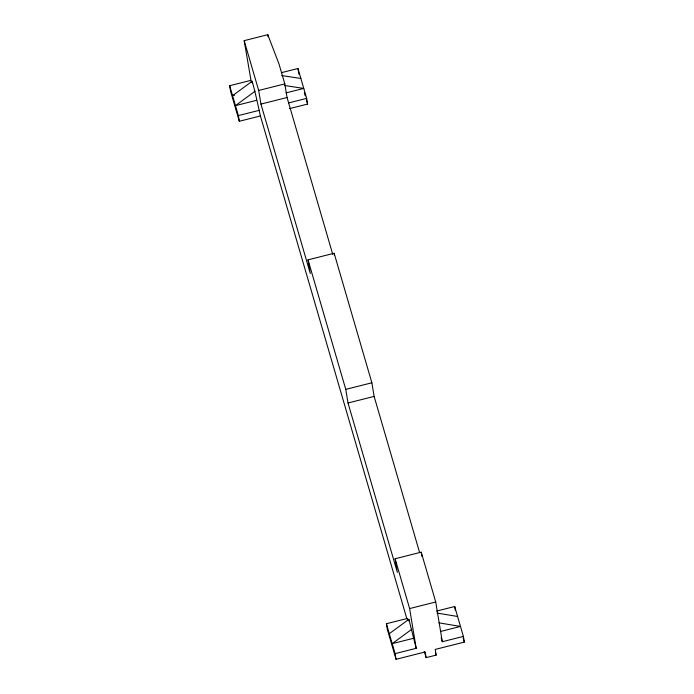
<?xml version="1.0" encoding="UTF-8"?>
<svg xmlns="http://www.w3.org/2000/svg" width="694" height="694" viewBox="0 0 694 694"><rect width="100%" height="100%" fill="white"/><g stroke="black" fill="none" stroke-linecap="round" stroke-linejoin="round"><path stroke-width="1.04" d="M406.918 618.927L260.406 115.959C257.812 104.36 255.418 92.718 252.156 81.267L232.568 95.668L234.581 95.165M255.054 91.235L235.474 105.635L256.563 100.318M389.299 633.691L408.887 619.3L416.192 648.309L395.103 653.627L396.048 659.3L425.17 651.961L426.107 657.634L436.153 655.11L435.207 649.428L464.329 642.089L463.392 636.407L454.683 606.521L436.613 611.076M411.785 629.258L392.205 643.659L413.294 638.341M251.332 82.386L244.175 40.651L267.771 34.7L278.997 63.961L284.8 83.887L287.056 97.507L332.764 254.42M260.406 115.959L239.317 121.277L230.608 91.382L229.671 85.709L250.76 80.391M281.538 72.636L297.952 68.498L306.661 98.383L307.598 104.065L289.528 108.62M419.532 552.285L374.127 396.413L371.871 382.784L334.144 253.267L308.032 259.842L310.287 273.471L260.944 104.091L258.688 90.463L284.8 83.887M286.006 92.892L303.755 88.424L284.592 85.509M260.944 104.091L287.056 97.507M239.317 121.277L238.372 115.594L259.461 110.285M288.583 102.938L306.661 98.383M463.392 636.407L442.304 641.724L435.728 601.984L421.215 552.164L395.103 558.748L397.358 572.376L348.015 402.997L345.759 389.369L371.871 382.784M348.015 402.997L374.127 396.413M416.192 648.309L409.616 608.56L435.728 601.984M396.048 659.3L387.339 629.406L386.402 623.733L407.491 618.415L408.072 620.41M440.404 631.505L460.486 626.448L438.929 622.848M281.686 75.551L300.858 78.457M437.047 613.054L457.589 616.48M304.31 92.753L305.204 95.841M306.401 99.953L307.598 104.065M463.132 637.968L464.329 642.089M441.141 637.743L442.304 641.724M435.546 653.028L436.153 655.11M424.294 651.406L426.107 657.634M244.175 40.651L258.688 90.463M308.032 259.842L345.759 389.369M395.103 558.748L409.616 608.56M229.671 85.709L238.372 115.594M386.402 623.733L395.103 653.627M454.683 606.521L455.316 610.304M421.215 552.164L421.909 556.362M408.887 619.3L409.217 621.312M334.144 253.267L334.491 255.357M297.952 68.498L298.897 74.171M267.771 34.7L268.118 36.791M252.156 81.267L252.486 83.289"/></g></svg>
